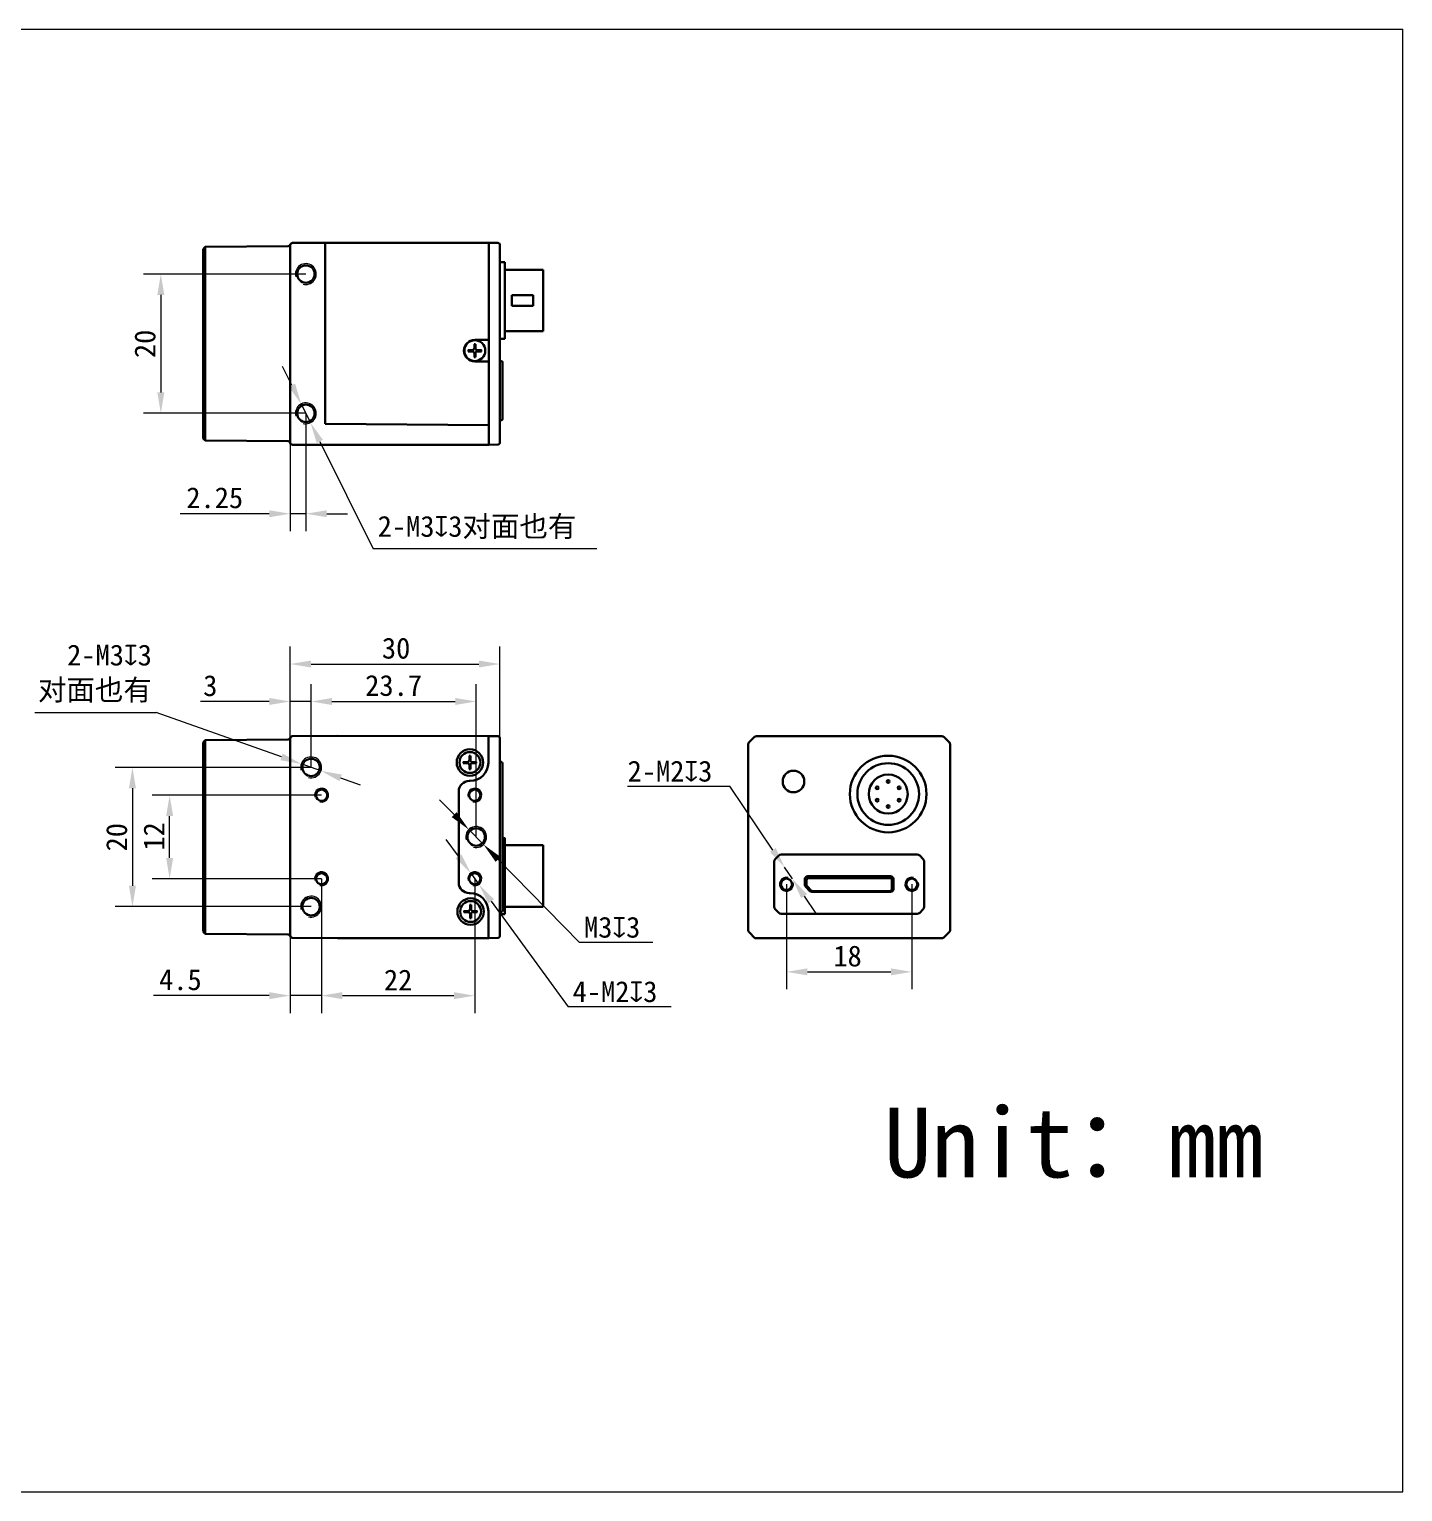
# Model space of a CAD drawing. Header units: millimetres. Extents: x 792 to 1089, y 318 to 528.
# Drawn here: x 892 to 1089.2, y 317.8 to 527.8 of the extents above; entities that cross this region are included whole.
import ezdxf

# ---------------------------------------------------------------- set-up
doc = ezdxf.new("R2010")
doc.units = ezdxf.units.MM
doc.header["$LTSCALE"] = 16.335
doc.header["$PDMODE"] = 3
doc.header["$PDSIZE"] = 8
doc.layers.get('0').update_dxf_attribs({"linetype": 'CONTINUOUS'})
doc.layers.get('Defpoints').update_dxf_attribs({"linetype": 'CONTINUOUS'})
for name, color, linetype in [('00_COMPONENTS', 7, 'CONTINUOUS'), ('51__DRAFT_DIMS', 7, 'CONTINUOUS'), ('ASM_DXF_DIMENSION', 7, 'CONTINUOUS'), ('ASM_DXF_FORMAT', 7, 'CONTINUOUS'), ('D-01-35-26-0DXF_CONTINUOUS_LINE', 7, 'CONTINUOUS'), ('D-01-36-26-0DXF_CONTINUOUS_LINE', 7, 'CONTINUOUS'), ('HR10A-7R-6PBDXF_CONTINUOUS_LINE', 7, 'CONTINUOUS')]:
    doc.layers.add(name, color=color, linetype=linetype)
doc.layers.add('AM_5', color=3, linetype='CONTINUOUS', lineweight=25)
doc.styles.get("Standard").update_dxf_attribs({"font": 'simfang.ttf'})
doc.dimstyles.new('DIMSTYLE_1', dxfattribs={"dimtxt": 3, "dimasz": 3, "dimexe": 2.5, "dimexo": 0, "dimgap": 0.75, "dimtad": 1, "dimdsep": 46, "dimtxsty": 'STANDARD', "dimblk": '_FILLED', "dimcen": 0.09, "dimclrd": 8, "dimclre": 8, "dimclrt": 7, "dimadec": 0, "dimazin": 0, "dimtp": 0.001, "dimtm": 0.001, "dimtfac": 1, "dimtofl": 0, "dimtmove": 0, "dimatfit": 3, "dimldrblk": '_FILLED', "dimfxl": 1, "dimtolj": 1, "dimlwd": 9, "dimlwe": 9, "dimarcsym": 0})
doc.dimstyles.new('DIMSTYLE_1$0', dxfattribs={"dimtxt": 3, "dimasz": 3, "dimexe": 2.5, "dimexo": 0, "dimgap": 0.75, "dimtad": 1, "dimdsep": 46, "dimtxsty": 'STANDARD', "dimblk": '_FILLED', "dimcen": 0.09, "dimclrd": 8, "dimclre": 8, "dimclrt": 7, "dimadec": 0, "dimazin": 0, "dimtp": 0.001, "dimtm": 0.001, "dimtfac": 1, "dimtofl": 0, "dimtmove": 0, "dimatfit": 3, "dimldrblk": '_FILLED', "dimfxl": 1, "dimtolj": 1, "dimlwd": 9, "dimlwe": 9, "dimarcsym": 0})
doc.dimstyles.new('DIMSTYLE_2', dxfattribs={"dimtxt": 3, "dimasz": 3, "dimexe": 2.5, "dimexo": 0, "dimtad": 1, "dimdec": 3, "dimdsep": 46, "dimtxsty": 'STANDARD', "dimblk": '_FILLED', "dimcen": 0.09, "dimclrd": 8, "dimclre": 8, "dimclrt": 7, "dimadec": 0, "dimazin": 0, "dimtp": 0.001, "dimtm": 0.001, "dimtfac": 1, "dimtdec": 3, "dimtmove": 0, "dimatfit": 2, "dimldrblk": '_FILLED', "dimfxl": 1, "dimtolj": 1, "dimlwd": 9, "dimlwe": 9, "dimarcsym": 0})

# ---------------------------------------------------------------- blocks, each defined once
blk = doc.blocks.new('_FILLED')
at = {"color": 0, "linetype": 'ByBlock'}
blk.add_solid([(0, 0), (-1, 0.167), (-1, -0.167)], dxfattribs=at)
blk = doc.blocks.new('*D146')
at = {"layer": 'D-01-35-26-0DXF_CONTINUOUS_LINE', "color": 8, "linetype": 'Continuous', "lineweight": 9, "transparency": 16777216}
for p, q in [((929.47, 425.97), (929.47, 439.15)), ((959.57, 425.99), (959.57, 439.15)), ((932.47, 436.65), (956.57, 436.65))]:
    blk.add_line(p, q, dxfattribs=at)
at = {"layer": 'Defpoints', "color": 0, "linetype": 'Continuous', "transparency": 16777216}
for p in [(959.57, 436.65), (929.47, 425.97), (959.57, 425.99)]:
    blk.add_point(p, dxfattribs=at)
at = {"layer": 'D-01-35-26-0DXF_CONTINUOUS_LINE', "color": 8, "linetype": 'Continuous', "lineweight": 9, "transparency": 16777216, "xscale": 3, "yscale": 3, "zscale": 3, "rotation": 180}
blk.add_blockref('_FILLED', (929.47, 436.65), dxfattribs=at)
at = {"layer": 'D-01-35-26-0DXF_CONTINUOUS_LINE', "color": 8, "linetype": 'Continuous', "lineweight": 9, "transparency": 16777216, "xscale": 3, "yscale": 3, "zscale": 3}
blk.add_blockref('_FILLED', (959.57, 436.65), dxfattribs=at)
at = {"layer": 'D-01-35-26-0DXF_CONTINUOUS_LINE', "color": 7, "linetype": 'Continuous', "lineweight": 30, "transparency": 16777216, "insert": (944.68, 440.43), "char_height": 3, "attachment_point": 2}
blk.add_mtext('\\A1;30', dxfattribs=at)
blk = doc.blocks.new('*D147')
at = {"layer": '51__DRAFT_DIMS', "color": 8, "lineweight": 9}
for p, q in [((977.91, 419.09), (992.61, 419.09)), ((998.78, 409.94), (992.61, 419.09)), ((1001.57, 405.8), (1000.45, 407.46)), ((1003.25, 403.31), (1004.93, 400.83))]:
    blk.add_line(p, q, dxfattribs=at)
at = {"layer": 'Defpoints', "color": 0}
for p in [(1000.45, 407.46), (1001.57, 405.8)]:
    blk.add_point(p, dxfattribs=at)
at = {"layer": '51__DRAFT_DIMS', "color": 8, "linetype": 'ByBlock', "lineweight": 9, "xscale": 3, "yscale": 3, "zscale": 3}
for p, rotation in [((1000.45, 407.46), 304.011251796276), ((1001.57, 405.8), 124.011251796276)]:
    blk.add_blockref('_FILLED', p, dxfattribs=dict(at, rotation=rotation))
at = {"layer": '51__DRAFT_DIMS', "color": 7, "insert": (977.91, 422.77), "char_height": 3, "attachment_point": 1}
blk.add_mtext('\\A1;{2-M2{\\fgdt|b0|i0|c134|p2;x}3}', dxfattribs=at)
blk = doc.blocks.new('*D148')
at = {"layer": 'D-01-35-26-0DXF_CONTINUOUS_LINE', "color": 8, "linetype": 'Continuous', "lineweight": 9}
for p, q in [((1000.72, 405.03), (1000.72, 389.95)), ((1018.72, 405.03), (1018.72, 389.95)), ((1003.72, 392.45), (1015.72, 392.45))]:
    blk.add_line(p, q, dxfattribs=at)
at = {"layer": 'Defpoints', "color": 0}
for p in [(1000.72, 405.03), (1018.72, 405.03), (1018.72, 392.45)]:
    blk.add_point(p, dxfattribs=at)
at = {"layer": 'D-01-35-26-0DXF_CONTINUOUS_LINE', "color": 8, "linetype": 'ByBlock', "lineweight": 9, "xscale": 3, "yscale": 3, "zscale": 3, "rotation": 180}
blk.add_blockref('_FILLED', (1000.72, 392.45), dxfattribs=at)
at = {"layer": 'D-01-35-26-0DXF_CONTINUOUS_LINE', "color": 8, "linetype": 'ByBlock', "lineweight": 9, "xscale": 3, "yscale": 3, "zscale": 3}
blk.add_blockref('_FILLED', (1018.72, 392.45), dxfattribs=at)
at = {"layer": 'D-01-35-26-0DXF_CONTINUOUS_LINE', "color": 7, "lineweight": 30, "insert": (1009.49, 396.23), "char_height": 3, "attachment_point": 2}
blk.add_mtext('\\A1;18', dxfattribs=at)
blk = doc.blocks.new('*D149')
at = {"layer": '51__DRAFT_DIMS', "color": 8, "lineweight": 9, "transparency": 16777216}
for p, q in [((931.72, 492.65), (908.4, 492.65)), ((910.9, 489.65), (910.9, 475.65)), ((931.72, 472.65), (908.4, 472.65))]:
    blk.add_line(p, q, dxfattribs=at)
at = {"layer": 'Defpoints', "color": 0, "transparency": 16777216}
for p in [(931.72, 492.65), (910.9, 472.65), (931.72, 472.65)]:
    blk.add_point(p, dxfattribs=at)
at = {"layer": '51__DRAFT_DIMS', "color": 8, "lineweight": 9, "transparency": 16777216, "xscale": 3, "yscale": 3, "zscale": 3}
for p, rotation in [((910.9, 492.65), 90), ((910.9, 472.65), 270)]:
    blk.add_blockref('_FILLED', p, dxfattribs=dict(at, rotation=rotation))
at = {"layer": '51__DRAFT_DIMS', "color": 7, "transparency": 16777216, "insert": (907.12, 482.62), "char_height": 3, "attachment_point": 2, "rotation": 90}
blk.add_mtext('\\A1;20', dxfattribs=at)
blk = doc.blocks.new('*D150')
at = {"layer": 'ASM_DXF_DIMENSION', "color": 8, "linetype": 'Continuous', "lineweight": 9}
for p, q in [((929.72, 476.68), (928.39, 479.36)), ((931.06, 473.99), (932.39, 471.3)), ((933.73, 468.62), (941.4, 453.18)), ((973.5, 453.18), (941.4, 453.18))]:
    blk.add_line(p, q, dxfattribs=at)
at = {"layer": 'Defpoints', "color": 0}
for p in [(931.06, 473.99), (932.39, 471.3)]:
    blk.add_point(p, dxfattribs=at)
at = {"layer": 'ASM_DXF_DIMENSION', "color": 8, "linetype": 'ByBlock', "lineweight": 9, "xscale": 3, "yscale": 3, "zscale": 3}
for p, rotation in [((931.06, 473.99), 296.4360904805416), ((932.39, 471.3), 116.4360904805416)]:
    blk.add_blockref('_FILLED', p, dxfattribs=dict(at, rotation=rotation))
at = {"layer": 'ASM_DXF_DIMENSION', "color": 7, "lineweight": 15, "insert": (942.03, 457.92), "char_height": 3, "attachment_point": 1}
blk.add_mtext('\\A1;{2-M3{\\fgdt|b0|i0|c134|p2;x}3对面也有}', dxfattribs=at)
blk = doc.blocks.new('*D151')
at = {"color": 8, "linetype": 'Continuous', "lineweight": 9, "transparency": 16777216}
for p, q in [((931.72, 472.65), (931.72, 455.73)), ((929.47, 470.52), (929.47, 455.73)), ((926.47, 458.23), (913.69, 458.23)), ((931.72, 458.23), (929.47, 458.23)), ((934.72, 458.23), (937.72, 458.23))]:
    blk.add_line(p, q, dxfattribs=at)
at = {"layer": 'Defpoints', "color": 0, "linetype": 'Continuous', "transparency": 16777216}
for p in [(931.72, 472.65), (929.47, 470.52), (931.72, 458.23)]:
    blk.add_point(p, dxfattribs=at)
at = {"color": 8, "linetype": 'Continuous', "lineweight": 9, "transparency": 16777216, "xscale": 3, "yscale": 3, "zscale": 3}
blk.add_blockref('_FILLED', (929.47, 458.23), dxfattribs=at)
at = {"color": 8, "linetype": 'Continuous', "lineweight": 9, "transparency": 16777216, "xscale": 3, "yscale": 3, "zscale": 3, "rotation": 180}
blk.add_blockref('_FILLED', (931.72, 458.23), dxfattribs=at)
at = {"color": 7, "linetype": 'Continuous', "lineweight": 30, "transparency": 16777216, "insert": (922.72, 462.03), "char_height": 3, "attachment_point": 3}
blk.add_mtext('\\A1;2.25', dxfattribs=at)
blk = doc.blocks.new('*D154')
at = {"color": 8, "linetype": 'Continuous', "lineweight": 9, "transparency": 16777216}
for p, q in [((929.47, 425.96), (929.47, 433.77)), ((932.47, 421.81), (932.47, 433.77)), ((926.47, 431.27), (916.61, 431.27)), ((932.47, 431.27), (929.47, 431.27)), ((935.47, 431.27), (938.47, 431.27))]:
    blk.add_line(p, q, dxfattribs=at)
at = {"layer": 'Defpoints', "color": 0, "linetype": 'Continuous', "transparency": 16777216}
for p in [(932.47, 431.27), (929.47, 425.96), (932.47, 421.81)]:
    blk.add_point(p, dxfattribs=at)
at = {"color": 8, "linetype": 'Continuous', "lineweight": 9, "transparency": 16777216, "xscale": 3, "yscale": 3, "zscale": 3}
blk.add_blockref('_FILLED', (929.47, 431.27), dxfattribs=at)
at = {"color": 8, "linetype": 'Continuous', "lineweight": 9, "transparency": 16777216, "xscale": 3, "yscale": 3, "zscale": 3, "rotation": 180}
blk.add_blockref('_FILLED', (932.47, 431.27), dxfattribs=at)
at = {"color": 7, "linetype": 'Continuous', "lineweight": 30, "transparency": 16777216, "insert": (919.02, 435.05), "char_height": 3, "attachment_point": 3}
blk.add_mtext('\\A1;3', dxfattribs=at)
blk = doc.blocks.new('*D155')
at = {"color": 8, "linetype": 'Continuous', "lineweight": 9, "transparency": 16777216}
for p, q in [((933.97, 405.81), (933.97, 386.53)), ((929.47, 399.41), (929.47, 386.53)), ((926.47, 389.03), (909.87, 389.03)), ((933.97, 389.03), (929.47, 389.03)), ((936.97, 389.03), (939.97, 389.03))]:
    blk.add_line(p, q, dxfattribs=at)
at = {"layer": 'Defpoints', "color": 0, "linetype": 'Continuous', "transparency": 16777216}
for p in [(933.97, 405.81), (929.47, 399.41), (933.97, 389.03)]:
    blk.add_point(p, dxfattribs=at)
at = {"color": 8, "linetype": 'Continuous', "lineweight": 9, "transparency": 16777216, "xscale": 3, "yscale": 3, "zscale": 3}
blk.add_blockref('_FILLED', (929.47, 389.03), dxfattribs=at)
at = {"color": 8, "linetype": 'Continuous', "lineweight": 9, "transparency": 16777216, "xscale": 3, "yscale": 3, "zscale": 3, "rotation": 180}
blk.add_blockref('_FILLED', (933.97, 389.03), dxfattribs=at)
at = {"color": 7, "linetype": 'Continuous', "lineweight": 30, "transparency": 16777216, "insert": (916.77, 392.83), "char_height": 3, "attachment_point": 3}
blk.add_mtext('\\A1;4.5', dxfattribs=at)
blk = doc.blocks.new('*D156')
at = {"layer": '51__DRAFT_DIMS', "color": 8, "lineweight": 9, "transparency": 16777216}
for p, q in [((932.47, 421.81), (904.33, 421.81)), ((906.83, 418.81), (906.83, 404.81)), ((932.47, 401.81), (904.33, 401.81))]:
    blk.add_line(p, q, dxfattribs=at)
at = {"layer": 'Defpoints', "color": 0, "transparency": 16777216}
for p in [(932.47, 421.81), (906.83, 401.81), (932.47, 401.81)]:
    blk.add_point(p, dxfattribs=at)
at = {"layer": '51__DRAFT_DIMS', "color": 8, "lineweight": 9, "transparency": 16777216, "xscale": 3, "yscale": 3, "zscale": 3}
for p, rotation in [((906.83, 421.81), 90), ((906.83, 401.81), 270)]:
    blk.add_blockref('_FILLED', p, dxfattribs=dict(at, rotation=rotation))
at = {"layer": '51__DRAFT_DIMS', "color": 7, "transparency": 16777216, "insert": (903.05, 411.78), "char_height": 3, "attachment_point": 2, "rotation": 90}
blk.add_mtext('\\A1;20', dxfattribs=at)
blk = doc.blocks.new('*D157')
at = {"layer": '51__DRAFT_DIMS', "color": 8, "lineweight": 9, "transparency": 16777216}
for p, q in [((933.97, 417.81), (909.67, 417.81)), ((912.17, 408.81), (912.17, 414.81)), ((933.97, 405.81), (909.67, 405.81))]:
    blk.add_line(p, q, dxfattribs=at)
at = {"layer": 'Defpoints', "color": 0, "transparency": 16777216}
for p in [(912.17, 417.81), (933.97, 417.81), (933.97, 405.81)]:
    blk.add_point(p, dxfattribs=at)
at = {"layer": '51__DRAFT_DIMS', "color": 8, "lineweight": 9, "transparency": 16777216, "xscale": 3, "yscale": 3, "zscale": 3}
for p, rotation in [((912.17, 417.81), 90), ((912.17, 405.81), 270)]:
    blk.add_blockref('_FILLED', p, dxfattribs=dict(at, rotation=rotation))
at = {"layer": '51__DRAFT_DIMS', "color": 7, "transparency": 16777216, "insert": (908.42, 411.89), "char_height": 3, "attachment_point": 2, "rotation": 90}
blk.add_mtext('\\A1;12', dxfattribs=at)
blk = doc.blocks.new('*D158')
at = {"layer": 'ASM_DXF_DIMENSION', "color": 8, "linetype": 'Continuous', "lineweight": 9}
for p, q in [((892.83, 429.7), (910.24, 429.7)), ((928.23, 423.31), (910.24, 429.7)), ((933.89, 421.31), (931.06, 422.31)), ((936.72, 420.31), (939.54, 419.3))]:
    blk.add_line(p, q, dxfattribs=at)
at = {"layer": 'Defpoints', "color": 0}
for p in [(931.06, 422.31), (933.89, 421.31)]:
    blk.add_point(p, dxfattribs=at)
at = {"layer": 'ASM_DXF_DIMENSION', "color": 8, "linetype": 'ByBlock', "lineweight": 9, "xscale": 3, "yscale": 3, "zscale": 3}
for p, rotation in [((931.06, 422.31), 340.4661474562778), ((933.89, 421.31), 160.4661474562779)]:
    blk.add_blockref('_FILLED', p, dxfattribs=dict(at, rotation=rotation))
at = {"layer": 'ASM_DXF_DIMENSION', "color": 7, "lineweight": 15, "insert": (909.62, 439.44), "char_height": 3, "attachment_point": 3}
blk.add_mtext('\\A1;{2-M3{\\fgdt|b0|i0|c134|p2;x}3\\P对面也有}', dxfattribs=at)
blk = doc.blocks.new('*D159')
at = {"layer": 'ASM_DXF_DIMENSION', "color": 8, "linetype": 'Continuous', "lineweight": 9}
for p, q in [((953.02, 415.02), (950.92, 417.16)), ((955.12, 412.88), (957.22, 410.74)), ((959.33, 408.6), (971.02, 396.67)), ((981.52, 396.67), (971.02, 396.67))]:
    blk.add_line(p, q, dxfattribs=at)
at = {"layer": 'Defpoints', "color": 0}
for p in [(955.12, 412.88), (957.22, 410.74)]:
    blk.add_point(p, dxfattribs=at)
at = {"layer": 'ASM_DXF_DIMENSION', "color": 8, "linetype": 'ByBlock', "lineweight": 9, "xscale": 3, "yscale": 3, "zscale": 3}
for p, rotation in [((955.12, 412.88), 314.4422108815875), ((957.22, 410.74), 134.4422108815876)]:
    blk.add_blockref('_FILLED', p, dxfattribs=dict(at, rotation=rotation))
at = {"layer": 'ASM_DXF_DIMENSION', "color": 7, "lineweight": 15, "insert": (971.65, 400.36), "char_height": 3, "attachment_point": 1}
blk.add_mtext('\\A1;{M3{\\fgdt|b0|i0|c134|p2;x}3}', dxfattribs=at)
blk = doc.blocks.new('*D160')
at = {"layer": 'ASM_DXF_DIMENSION', "color": 8, "linetype": 'Continuous', "lineweight": 9}
for p, q in [((953.62, 409.04), (951.85, 411.46)), ((955.39, 406.62), (956.56, 405)), ((958.33, 402.58), (969.39, 387.42)), ((984.16, 387.42), (969.39, 387.42))]:
    blk.add_line(p, q, dxfattribs=at)
at = {"layer": 'Defpoints', "color": 0}
for p in [(955.39, 406.62), (956.56, 405)]:
    blk.add_point(p, dxfattribs=at)
at = {"layer": 'ASM_DXF_DIMENSION', "color": 8, "linetype": 'ByBlock', "lineweight": 9, "xscale": 3, "yscale": 3, "zscale": 3}
for p, rotation in [((955.39, 406.62), 306.1196668224578), ((956.56, 405), 126.1196668224577)]:
    blk.add_blockref('_FILLED', p, dxfattribs=dict(at, rotation=rotation))
at = {"layer": 'ASM_DXF_DIMENSION', "color": 7, "lineweight": 15, "insert": (970.02, 391.11), "char_height": 3, "attachment_point": 1}
blk.add_mtext('\\A1;{4-M2{\\fgdt|b0|i0|c134|p2;x}3}', dxfattribs=at)
blk = doc.blocks.new('*D161')
at = {"layer": 'AM_5', "color": 8, "linetype": 'ByBlock', "lineweight": 9, "transparency": 16777216}
for p, q in [((932.47, 421.81), (932.47, 433.77)), ((956.17, 411.81), (956.17, 433.77)), ((935.47, 431.27), (953.17, 431.27))]:
    blk.add_line(p, q, dxfattribs=at)
at = {"layer": 'Defpoints', "color": 0, "transparency": 16777216}
for p in [(956.17, 431.27), (932.47, 421.81), (956.17, 411.81)]:
    blk.add_point(p, dxfattribs=at)
at = {"layer": 'AM_5', "color": 8, "lineweight": 9, "transparency": 16777216, "xscale": 3, "yscale": 3, "zscale": 3, "rotation": 180}
blk.add_blockref('_FILLED', (932.47, 431.27), dxfattribs=at)
at = {"layer": 'AM_5', "color": 8, "lineweight": 9, "transparency": 16777216, "xscale": 3, "yscale": 3, "zscale": 3}
blk.add_blockref('_FILLED', (956.17, 431.27), dxfattribs=at)
at = {"layer": 'AM_5', "color": 7, "transparency": 16777216, "insert": (944.32, 433.55), "char_height": 3, "attachment_point": 5}
blk.add_mtext('\\A1;23.7', dxfattribs=at)
blk = doc.blocks.new('*D162')
at = {"layer": 'AM_5', "color": 8, "linetype": 'ByBlock', "lineweight": 9, "transparency": 16777216}
for p, q in [((933.97, 405.81), (933.97, 386.53)), ((955.97, 405.81), (955.97, 386.53)), ((936.97, 389.03), (952.97, 389.03))]:
    blk.add_line(p, q, dxfattribs=at)
at = {"layer": 'Defpoints', "color": 0, "transparency": 16777216}
for p in [(933.97, 405.81), (955.97, 405.81), (955.97, 389.03)]:
    blk.add_point(p, dxfattribs=at)
at = {"layer": 'AM_5', "color": 8, "lineweight": 9, "transparency": 16777216, "xscale": 3, "yscale": 3, "zscale": 3, "rotation": 180}
blk.add_blockref('_FILLED', (933.97, 389.03), dxfattribs=at)
at = {"layer": 'AM_5', "color": 8, "lineweight": 9, "transparency": 16777216, "xscale": 3, "yscale": 3, "zscale": 3}
blk.add_blockref('_FILLED', (955.97, 389.03), dxfattribs=at)
at = {"layer": 'AM_5', "color": 7, "transparency": 16777216, "insert": (944.97, 391.28), "char_height": 3, "attachment_point": 5}
blk.add_mtext('\\A1;22', dxfattribs=at)

msp = doc.modelspace()

# ---------------------------------------------------------------- linework, layer by layer
at = {"layer": '00_COMPONENTS', "color": 7}
for p, q in [((929.4826, 496.8743), (929.4828, 496.8748)), ((955.0234, 481.7465), (955.6746, 481.7465)), ((955.0234, 481.5465), (955.6746, 481.5465)), ((955.8746, 482.5978), (955.8746, 481.9465)), ((955.8746, 481.3465), (955.8746, 480.6953)), ((956.0746, 482.5978), (956.0746, 481.9465)), ((956.0746, 481.3465), (956.0746, 480.6953)), ((956.2746, 481.7465), (956.9259, 481.7465)), ((956.2746, 481.5465), (956.9259, 481.5465)), ((957.9746, 471.4765), (957.9739, 471.3858)), ((929.4742, 468.4455), (929.4742, 468.4397)), ((929.4747, 468.4554), (929.4746, 468.4613)), ((954.3234, 422.6098), (954.9746, 422.6098)), ((954.3234, 422.4098), (954.9746, 422.4098)), ((955.1746, 423.4611), (955.1746, 422.8098)), ((955.1746, 422.2098), (955.1746, 421.5585)), ((955.3746, 423.4611), (955.3746, 422.8098)), ((955.3746, 422.2098), (955.3746, 421.5585)), ((955.5746, 422.6098), (956.2259, 422.6098)), ((955.5746, 422.4098), (956.2259, 422.4098)), ((959.9746, 411.7098), (960.2746, 411.7098)), ((954.4234, 401.2098), (955.0746, 401.2098)), ((955.2746, 402.0611), (955.2746, 401.4098)), ((955.4746, 402.0611), (955.4746, 401.4098)), ((955.6746, 401.2098), (956.3259, 401.2098)), ((954.4234, 401.0098), (955.0746, 401.0098)), ((955.2746, 400.8098), (955.2746, 400.1585)), ((955.4746, 400.8098), (955.4746, 400.1585)), ((955.6746, 401.0098), (956.3259, 401.0098))]:
    msp.add_line(p, q, dxfattribs=at)
for centre, radius, start, end in [((929.7841, 496.8037), 0.3096, 168.591806, 169.235163), ((958.9771, 481.6465), 3.955, 178.551151, 181.448849), ((955.6746, 481.9465), 0.2, 270, 0), ((955.6746, 481.3465), 0.2, 0, 90), ((955.9747, 478.6446), 3.9545, 88.551064, 91.448936), ((956.2746, 481.9465), 0.2, 180, 270), ((956.2746, 481.3465), 0.2, 90, 180), ((952.9722, 481.6465), 3.955, 358.551151, 1.448849), ((955.9746, 484.6485), 3.9545, 268.551064, 271.448936), ((958.2771, 422.5098), 3.955, 178.551151, 181.448849), ((954.9746, 422.8098), 0.2, 270, 0), ((954.9746, 422.2098), 0.2, 0, 90), ((955.2747, 419.5078), 3.9545, 88.551064, 91.448936), ((955.5746, 422.8098), 0.2, 180, 270), ((955.5746, 422.2098), 0.2, 90, 180), ((952.2722, 422.5098), 3.955, 358.551151, 1.448849), ((955.2746, 425.5118), 3.9545, 268.551064, 271.448936), ((958.3771, 401.1098), 3.955, 178.551151, 181.448849), ((955.0746, 401.4098), 0.2, 270, 0), ((955.3747, 398.1078), 3.9545, 88.551064, 91.448936), ((955.6746, 401.4098), 0.2, 180, 270), ((952.3722, 401.1098), 3.955, 358.551151, 1.448849), ((955.0746, 400.8098), 0.2, 0, 90), ((955.3746, 404.1118), 3.9545, 268.551064, 271.448936), ((955.6746, 400.8098), 0.2, 90, 180)]:
    msp.add_arc(centre, radius, start, end, dxfattribs=at)
at = {"layer": '00_COMPONENTS', "color": 4}
msp.add_arc((929.1892, 468.4465), 0.2854, 0.005766, 2.945615, dxfattribs=at)
msp.add_open_spline([(929.4754, 468.4571), (929.4751, 468.4578), (929.4748, 468.4591), (929.4746, 468.4605), (929.4746, 468.4613)], degree=3, knots=[0, 0, 0, 0, 0.49871374, 1, 1, 1, 1], dxfattribs=at)
at = {"layer": 'ASM_DXF_FORMAT', "color": 7, "linetype": 'Continuous', "lineweight": 15}
for p, q in [((792.1945, 527.797), (1089.1945, 527.797)), ((1089.1945, 317.797), (1089.1945, 527.797)), ((792.1945, 317.797), (1089.1945, 317.797))]:
    msp.add_line(p, q, dxfattribs=at)
at = {"layer": 'D-01-35-26-0DXF_CONTINUOUS_LINE', "color": 7, "linetype": 'Continuous', "lineweight": 30}
for p, q in [((916.9646, 496.2374), (917.2646, 496.54)), ((916.9646, 469.0557), (916.9646, 496.2374)), ((917.2646, 496.54), (929.1935, 496.6441)), ((917.2646, 468.7531), (917.2646, 496.54)), ((934.4746, 497.1465), (929.7688, 497.1055)), ((934.4746, 471.7733), (934.4746, 497.1465)), ((934.4746, 497.1465), (957.9746, 497.1465)), ((957.9746, 497.1465), (959.2836, 497.1351)), ((957.9746, 489.5048), (957.9746, 497.1465)), ((959.5753, 468.4644), (959.5746, 496.8097)), ((959.5746, 494.3465), (960.2746, 494.3465)), ((960.2746, 483.3466), (960.2746, 494.3464)), ((960.2746, 493.2715), (965.7746, 493.2715)), ((965.7746, 484.4215), (965.7746, 493.2715)), ((957.9746, 489.5048), (957.9746, 484.7883)), ((961.2746, 489.5965), (964.3746, 489.5965)), ((961.2746, 488.0965), (961.2746, 489.5965)), ((964.3746, 489.5965), (964.3746, 488.0965)), ((964.3746, 488.0965), (961.2746, 488.0965)), ((955.9746, 483.1965), (957.9746, 483.1965)), ((957.9746, 484.7883), (957.9746, 471.4765)), ((959.5746, 483.3465), (960.2746, 483.3465)), ((960.2746, 484.4215), (965.7746, 484.4215)), ((929.4746, 468.4465), (929.4746, 480.6619)), ((957.9746, 480.0965), (955.9746, 480.0965)), ((959.9746, 479.9465), (959.9746, 471.8465)), ((934.4746, 471.1465), (934.4746, 471.7733)), ((957.9746, 470.9415), (934.4746, 471.1465)), ((957.9746, 471.4765), (957.9746, 468.1465)), ((916.9646, 469.0557), (917.2646, 468.7531)), ((917.2646, 468.7531), (929.1852, 468.6491)), ((957.9746, 468.1465), (929.7746, 468.1465)), ((957.9746, 468.1465), (959.283, 468.158)), ((959.2617, 468.17), (959.2756, 468.1701)), ((959.2761, 468.1701), (959.2749, 468.1701)), ((959.2756, 468.1701), (959.2843, 468.1702)), ((929.772, 426.2688), (936.2521, 426.3253)), ((957.9246, 426.3098), (936.2521, 426.3253)), ((957.9246, 426.3098), (957.9746, 426.3098)), ((957.9246, 422.4598), (957.9246, 426.3098)), ((957.9746, 426.3098), (959.2797, 426.2927)), ((916.9646, 425.4006), (917.2646, 425.7032)), ((916.9646, 398.2193), (916.9646, 425.4003)), ((917.2646, 425.7032), (929.1935, 425.8073)), ((917.2646, 397.9164), (917.2646, 425.7032)), ((929.4746, 397.6611), (929.4746, 425.9688)), ((929.4828, 426.0381), (929.4792, 426.0208)), ((929.4818, 426.0339), (929.4812, 426.0312)), ((929.4823, 426.036), (929.4815, 426.0326)), ((929.4821, 426.0352), (929.4827, 426.0379)), ((929.4825, 426.037), (929.4827, 426.0379)), ((959.2786, 426.2927), (959.2735, 426.2928)), ((959.2786, 426.2927), (959.2791, 426.2927)), ((959.281, 426.2927), (959.2844, 426.2926)), ((959.3468, 426.2839), (959.3649, 426.2789)), ((959.3649, 426.2789), (959.3808, 426.2734)), ((959.5494, 426.1133), (959.5529, 426.1049)), ((959.5642, 426.0714), (959.5665, 426.0623)), ((959.573, 426.0246), (959.5737, 426.0163)), ((959.5733, 426.0208), (959.5736, 426.0183)), ((959.5741, 426.0111), (959.5743, 426.0078)), ((959.5742, 425.9986), (959.5741, 425.9914)), ((959.5742, 426.0085), (959.5742, 426.0081)), ((959.5742, 426.0081), (959.5742, 426.008)), ((959.5746, 400.8596), (959.5746, 425.9939)), ((995.2226, 425.0748), (995.2226, 413.1402)), ((996.0762, 426.1354), (995.3691, 425.4283)), ((1023.0155, 426.2819), (996.4297, 426.2819)), ((1024.0762, 425.4283), (1023.3691, 426.1354)), ((1024.2226, 398.489), (1024.2226, 425.0748)), ((959.9746, 422.3848), (959.9746, 401.2348)), ((953.6746, 418.3598), (953.6746, 405.2598)), ((955.3246, 419.8598), (955.1746, 419.8598)), ((960.2746, 400.7098), (960.2746, 411.7098)), ((995.2226, 413.1402), (995.2226, 408.4236)), ((965.7746, 410.6348), (960.2746, 410.6348)), ((965.7746, 401.7848), (965.7746, 410.6348)), ((995.2226, 408.4236), (995.2226, 400.6119)), ((998.9476, 408.2748), (998.9476, 401.789)), ((999.6012, 409.1354), (999.0941, 408.6283)), ((1019.4905, 409.2819), (999.9547, 409.2819)), ((1020.3512, 408.6283), (1019.8441, 409.1354)), ((1020.4976, 401.789), (1020.4976, 408.2748)), ((1003.3761, 404.9319), (1003.3761, 405.7819)), ((1003.5976, 405.624), (1003.5976, 404.946)), ((1003.7726, 406.1784), (1015.6726, 406.1784)), ((1015.5271, 405.924), (1003.8901, 405.924)), ((1003.8976, 405.924), (1003.9186, 405.924)), ((1015.5271, 405.924), (1015.5476, 405.924)), ((1015.8476, 404.344), (1015.8476, 405.624)), ((1016.0691, 405.7819), (1016.0691, 404.3319)), ((955.3246, 403.7598), (955.1746, 403.7598)), ((1004.0922, 404.0515), (1003.4922, 404.6515)), ((1003.6827, 404.7366), (1004.2693, 404.1346)), ((1015.6726, 403.9354), (1004.3726, 403.9354)), ((1004.4842, 404.044), (1004.5576, 404.044)), ((1004.5576, 404.044), (1015.2326, 404.044)), ((1015.5476, 404.044), (1015.2326, 404.044)), ((957.9246, 397.3098), (957.9246, 401.1598)), ((960.2746, 401.7848), (965.7746, 401.7848)), ((999.0941, 401.4354), (999.6012, 400.9283)), ((1019.8441, 400.9283), (1020.3512, 401.4354)), ((959.5746, 400.8596), (959.5746, 400.7098)), ((960.2746, 400.7098), (959.5746, 400.7098)), ((959.5746, 397.6275), (959.5746, 400.7098)), ((995.2226, 400.6119), (995.2226, 398.489)), ((999.9547, 400.7819), (1019.4905, 400.7819)), ((916.9646, 398.219), (917.2646, 397.9164)), ((917.2646, 397.9164), (929.1935, 397.8123)), ((929.4792, 397.5989), (929.4827, 397.5818)), ((929.4827, 397.5817), (929.4792, 397.5988)), ((929.4818, 397.5857), (929.4812, 397.5884)), ((929.4821, 397.5844), (929.4826, 397.5822)), ((929.4825, 397.5826), (929.4827, 397.5816)), ((929.772, 397.3508), (936.2521, 397.2943)), ((936.2521, 397.2943), (957.9246, 397.3098)), ((957.9746, 397.3098), (957.9246, 397.3098)), ((959.281, 397.3269), (957.9746, 397.3098)), ((959.2786, 397.3269), (959.2735, 397.3268)), ((959.2786, 397.3269), (959.2791, 397.3269)), ((959.281, 397.3269), (959.2844, 397.327)), ((959.3468, 397.3357), (959.3649, 397.3407)), ((959.3649, 397.3407), (959.3808, 397.3462)), ((959.5494, 397.5063), (959.5529, 397.5147)), ((959.5642, 397.5482), (959.5665, 397.5573)), ((959.573, 397.595), (959.5737, 397.6033)), ((959.5733, 397.5988), (959.5736, 397.6013)), ((959.5742, 397.621), (959.5741, 397.6282)), ((959.5741, 397.6085), (959.5743, 397.6118)), ((959.5742, 397.6115), (959.5742, 397.6116)), ((959.5742, 397.6111), (959.5742, 397.6115)), ((996.1987, 397.2819), (995.369, 398.1355)), ((996.1987, 397.2819), (1023.0155, 397.2819)), ((1024.0762, 398.1355), (1023.369, 397.4283))]:
    msp.add_line(p, q, dxfattribs=at)
msp.add_lwpolyline([(929.475, 496.8055, 0.01175048), (929.4746, 496.7911), (929.4746, 484.6312)], format="xyb", dxfattribs=at)
for points in [[(959.3799, 468.1874), (959.3848, 468.1892), (959.3897, 468.1911), (959.3946, 468.1931), (959.3996, 468.1952), (959.4045, 468.1974), (959.4095, 468.1998), (959.4144, 468.2023), (959.4194, 468.2049), (959.4244, 468.2076), (959.4294, 468.2104), (959.4345, 468.2134), (959.4395, 468.2166), (959.4445, 468.2199), (959.4495, 468.2233), (959.4545, 468.2268), (959.4594, 468.2305), (959.4644, 468.2344), (959.4693, 468.2383), (959.4741, 468.2425), (959.4789, 468.2467), (959.4836, 468.2511), (959.4882, 468.2556), (959.4928, 468.2602), (959.4973, 468.265), (959.5017, 468.2699), (959.5061, 468.2749), (959.5103, 468.2801), (959.5145, 468.2854), (959.5186, 468.2908), (959.5225, 468.2964), (959.5264, 468.302), (959.5301, 468.3078), (959.5338, 468.3138), (959.5373, 468.3198), (959.5407, 468.326), (959.5439, 468.3323), (959.5471, 468.3387), (959.5501, 468.3452), (959.5529, 468.3518), (959.5556, 468.3586), (959.5581, 468.3654), (959.5605, 468.3724), (959.5627, 468.3794), (959.5648, 468.3865), (959.5667, 468.3938), (959.5684, 468.4011), (959.5699, 468.4085), (959.5713, 468.4159), (959.5724, 468.4235), (959.5734, 468.431), (959.5741, 468.4382), (959.5747, 468.4452), (959.575, 468.4519), (959.5752, 468.4579), (959.5753, 468.4629), (959.5753, 468.4644)], [(959.2843, 468.1702), (959.2872, 468.1702), (959.2913, 468.1704), (959.2956, 468.1706), (959.2998, 468.1708), (959.3042, 468.1711), (959.3086, 468.1715), (959.3131, 468.172), (959.3176, 468.1725), (959.3222, 468.1731), (959.3269, 468.1738), (959.3316, 468.1746), (959.3363, 468.1755), (959.3411, 468.1764), (959.3459, 468.1775), (959.3507, 468.1786), (959.3556, 468.1798), (959.3604, 468.1812)], [(959.3604, 468.1812), (959.3653, 468.1826), (959.3702, 468.1841), (959.375, 468.1857), (959.3799, 468.1874)], [(929.4792, 426.0206), (929.48, 426.0251), (929.4808, 426.0293), (929.4815, 426.0326)], [(929.4805, 426.0278), (929.4797, 426.0237), (929.4792, 426.0207)], [(959.2786, 426.2927), (959.2971, 426.2919), (959.3231, 426.2888), (959.3468, 426.2839)], [(959.3808, 426.2734), (959.395, 426.2675), (959.4075, 426.2617), (959.4185, 426.256), (959.429, 426.25), (959.4394, 426.2435), (959.4493, 426.2367), (959.4586, 426.2298), (959.4672, 426.2228), (959.4753, 426.2157), (959.4831, 426.2085)], [(959.3891, 426.2701), (959.3934, 426.2683), (959.4014, 426.2647), (959.4129, 426.259), (959.429, 426.25), (959.4479, 426.2377), (959.4653, 426.2244), (959.4799, 426.2116), (959.4931, 426.1984), (959.5051, 426.1848), (959.5158, 426.1712), (959.5253, 426.1576), (959.5341, 426.1433), (959.5423, 426.1282), (959.5497, 426.1124), (959.5562, 426.0962)], [(959.485, 426.207), (959.5013, 426.1896), (959.5153, 426.1723), (959.527, 426.1554), (959.5366, 426.1393), (959.5445, 426.1243), (959.5512, 426.1094), (959.557, 426.0947), (959.5617, 426.0803)], [(959.4975, 426.1936), (959.5042, 426.1859), (959.5105, 426.1782), (959.5164, 426.1703), (959.5221, 426.1624), (959.5274, 426.1544)], [(959.5324, 426.1463), (959.5371, 426.1381), (959.5415, 426.1299), (959.5456, 426.1216)], [(959.5561, 426.0966), (959.5591, 426.0881), (959.5617, 426.0798), (959.5642, 426.0714)], [(959.5617, 426.0803), (959.5656, 426.0662), (959.569, 426.0513)], [(959.5669, 426.0605), (959.5695, 426.0479), (959.5716, 426.0357)], [(959.5687, 426.052), (959.5707, 426.0411), (959.5712, 426.0378)], [(959.569, 426.0513), (959.5715, 426.0367), (959.573, 426.0237)], [(959.573, 426.0237), (959.5741, 426.011), (959.5746, 425.9986), (959.5747, 425.9921)], [(959.5736, 426.0183), (959.5743, 426.0064), (959.5746, 425.9982)], [(929.4792, 397.599), (929.48, 397.5945), (929.4808, 397.5903), (929.4815, 397.587), (929.4823, 397.5836)], [(929.4805, 397.5918), (929.4797, 397.5959), (929.4792, 397.5989)], [(959.2786, 397.3269), (959.2971, 397.3277), (959.3231, 397.3308), (959.3468, 397.3357)], [(959.3808, 397.3462), (959.395, 397.3521), (959.4075, 397.3579), (959.4185, 397.3636), (959.429, 397.3696), (959.4394, 397.3761), (959.4493, 397.3829), (959.4586, 397.3898), (959.4672, 397.3968), (959.4753, 397.4039), (959.4831, 397.4111)], [(959.3891, 397.3495), (959.3934, 397.3513), (959.4014, 397.3549), (959.4129, 397.3606), (959.429, 397.3696), (959.4479, 397.3819), (959.4653, 397.3952), (959.4799, 397.408), (959.4931, 397.4212), (959.5051, 397.4348), (959.5158, 397.4483), (959.5253, 397.462), (959.5341, 397.4763), (959.5423, 397.4914), (959.5497, 397.5071), (959.5562, 397.5234)], [(959.485, 397.4126), (959.5013, 397.43), (959.5153, 397.4473), (959.527, 397.4642), (959.5366, 397.4802), (959.5445, 397.4953), (959.5512, 397.5102), (959.557, 397.5249), (959.5617, 397.5392)], [(959.4975, 397.426), (959.5042, 397.4336), (959.5105, 397.4414), (959.5164, 397.4493), (959.5221, 397.4572), (959.5274, 397.4652)], [(959.5324, 397.4733), (959.5371, 397.4815), (959.5415, 397.4897), (959.5456, 397.498)], [(959.5561, 397.523), (959.5591, 397.5315), (959.5617, 397.5398), (959.5642, 397.5482)], [(959.5617, 397.5392), (959.5656, 397.5534), (959.569, 397.5683)], [(959.5669, 397.5591), (959.5695, 397.5717), (959.5716, 397.5839)], [(959.5687, 397.5676), (959.5707, 397.5785), (959.5712, 397.5818)], [(959.569, 397.5683), (959.5715, 397.5829), (959.573, 397.5959)], [(959.573, 397.5959), (959.5741, 397.6086), (959.5746, 397.621), (959.5747, 397.6275)], [(959.5736, 397.6013), (959.5743, 397.6131), (959.5746, 397.6214)]]:
    msp.add_lwpolyline(points, dxfattribs=at)
for centre, radius in [((931.7246, 492.6465), 1.25), ((955.9746, 481.6465), 1.5), ((931.7246, 472.6465), 1.25), ((955.2746, 422.5098), 1.9), ((932.4746, 421.8098), 1.25), ((955.2746, 422.5098), 1.5), ((1015.3226, 417.9818), 4.425), ((1001.7226, 419.7819), 1.5475), ((1015.3226, 417.9818), 2.8), ((933.9746, 417.8098), 0.8), ((955.9746, 417.8098), 0.8), ((956.1746, 411.8098), 1.25), ((933.9746, 405.8098), 0.8), ((955.9746, 405.8098), 0.8), ((932.4746, 401.8098), 1.25), ((955.3746, 401.1098), 1.9), ((955.3746, 401.1098), 1.5)]:
    msp.add_circle(centre, radius, dxfattribs=at)
for centre, radius, start, end in [((929.1909, 496.9441), 0.3, 270.5, 346.647717), ((955.9746, 481.6465), 1.55, 90.00003, 270), ((959.7746, 480.3465), 0.2, 180, 270), ((959.7746, 479.9465), 0.2, 0, 90), ((959.7746, 471.4465), 0.2, 90, 180), ((959.7746, 471.8465), 0.2, 270, 0), ((929.1826, 468.3491), 0.3, 14.811149, 89.5), ((929.1909, 426.1073), 0.3, 270.5, 346.647783), ((929.7746, 425.9688), 0.3, 90.5, 180), ((929.7743, 425.9688), 0.2997, 170.015265, 180.005781), ((929.7753, 425.9688), 0.3007, 178.029562, 180.002594), ((929.775, 425.9687), 0.3004, 170.03587, 178.017824), ((995.7226, 425.0748), 0.5, 135, 180), ((995.7208, 425.0746), 0.4982, 172.470803, 179.978987), ((995.7262, 425.074), 0.5036, 158.449046, 172.48334), ((995.7148, 425.078), 0.4915, 156.538163, 158.396363), ((995.7254, 425.073), 0.5033, 143.080853, 156.489058), ((995.7219, 425.0758), 0.4988, 135.023667, 143.097303), ((996.4297, 425.7819), 0.5, 90, 135), ((996.4283, 425.7831), 0.4981, 127.665715, 134.980172), ((996.4317, 425.7788), 0.5036, 113.515088, 127.67677), ((996.4265, 425.7897), 0.4915, 111.603636, 113.461837), ((996.4304, 425.7785), 0.5034, 97.968687, 111.553426), ((996.4299, 425.7833), 0.4986, 90.023338, 97.98448), ((1023.0155, 425.7819), 0.5, 45, 90), ((1023.0153, 425.7837), 0.4982, 82.470803, 89.978987), ((1023.0148, 425.7783), 0.5036, 68.449046, 82.48334), ((1023.0188, 425.7897), 0.4915, 66.538163, 68.396363), ((1023.0137, 425.7791), 0.5033, 53.080853, 66.489058), ((1023.0165, 425.7826), 0.4988, 45.023667, 53.097303), ((1023.7226, 425.0748), 0.5, 0, 45), ((1023.7238, 425.0762), 0.4981, 37.665715, 44.980172), ((1023.7196, 425.0728), 0.5036, 23.515088, 37.67677), ((1023.7305, 425.078), 0.4915, 21.603636, 23.461837), ((1023.7192, 425.0741), 0.5034, 7.968687, 21.553426), ((1023.724, 425.0746), 0.4986, 0.023338, 7.98448), ((955.3246, 422.4598), 2.6, 270, 0), ((959.7746, 422.7848), 0.2, 180, 270), ((959.7746, 422.3848), 0.2, 0, 90), ((955.1746, 418.3598), 1.5, 90, 180), ((999.4476, 408.2748), 0.5, 135, 179.999997), ((999.9547, 408.7819), 0.5, 90.000003, 135), ((1019.4905, 408.7819), 0.5, 45, 89.999997), ((1019.9976, 408.2748), 0.5, 0.000003, 45), ((1003.7726, 405.7819), 0.3965, 90, 180), ((1003.8976, 405.624), 0.3, 90, 180), ((1015.5476, 405.624), 0.3, 0, 90), ((1015.6726, 405.7819), 0.3965, 0, 90), ((955.1746, 405.2598), 1.5, 180, 270), ((955.3246, 401.1598), 2.6, 0, 90), ((1003.7726, 404.9319), 0.3965, 180, 225), ((1003.8976, 404.946), 0.3, 180, 224.255941), ((1004.3726, 404.3319), 0.3965, 225, 270), ((1004.4842, 404.344), 0.3, 224.255941, 270), ((1015.5476, 404.344), 0.3, 270, 0), ((1015.6726, 404.3319), 0.3965, 270, 0), ((959.7746, 401.2348), 0.2, 270, 0), ((999.4476, 401.789), 0.5, 180.000003, 225), ((1019.9976, 401.789), 0.5, 315, 359.999997), ((959.7746, 400.8348), 0.2, 90, 180), ((999.9547, 401.2819), 0.5, 225, 269.999997), ((1019.4905, 401.2819), 0.5, 270.000003, 315), ((929.1909, 397.5123), 0.3, 13.352217, 89.5), ((929.7763, 397.6508), 0.3016, 179.996738, 181.994019), ((929.7745, 397.6508), 0.2998, 179.995926, 269.5)]:
    msp.add_arc(centre, radius, start, end, dxfattribs=at)
for points, knots in [([(929.7058, 497.0943), (929.6433, 497.077), (929.5265, 497.0008), (929.478, 496.8701), (929.475, 496.8055)], [0, 0, 0, 0, 0.50025921, 1, 1, 1, 1]), ([(959.3694, 497.1032), (959.4283, 497.0814), (959.535, 496.9996), (959.5746, 496.8712), (959.5746, 496.8085)], [0, 0, 0, 0, 0.5005752, 1, 1, 1, 1]), ([(929.4746, 484.6312), (929.4746, 483.9697), (929.4909, 482.6465), (929.4746, 481.3234), (929.4746, 480.6619)], [0, 0, 0, 0, 0.49999986, 1, 1, 1, 1]), ([(929.7081, 468.1573), (929.6438, 468.1746), (929.5234, 468.2532), (929.476, 468.389), (929.4747, 468.4554)], [0, 0, 0, 0, 0.50032783, 1, 1, 1, 1])]:
    msp.add_open_spline(points, degree=3, knots=knots, dxfattribs=at)
for points in [[(929.7865, 497.1056), (929.7593, 497.1054), (929.732, 497.1015), (929.7058, 497.0943)], [(959.2628, 497.1231), (959.2989, 497.1228), (959.3355, 497.1158), (959.3694, 497.1032)], [(929.7894, 468.1465), (929.762, 468.1465), (929.7345, 468.1503), (929.7081, 468.1573)], [(995.2618, 398.2949), (995.2362, 398.3557), (995.2226, 398.423), (995.2226, 398.489)], [(995.369, 398.1355), (995.3238, 398.1807), (995.2867, 398.2358), (995.2618, 398.2949)], [(1023.2096, 397.3211), (1023.1488, 397.2955), (1023.0815, 397.2819), (1023.0155, 397.2819)], [(1023.369, 397.4283), (1023.3238, 397.383), (1023.2687, 397.346), (1023.2096, 397.3211)], [(1024.1855, 398.2999), (1024.1606, 398.239), (1024.1227, 398.182), (1024.0762, 398.1355)], [(1024.2226, 398.489), (1024.2226, 398.4247), (1024.2098, 398.3594), (1024.1855, 398.2999)]]:
    msp.add_open_spline(points, degree=3, dxfattribs=at)
at = {"layer": 'D-01-36-26-0DXF_CONTINUOUS_LINE', "color": 7, "linetype": 'Continuous', "lineweight": 30}
for centre in [(1000.7226, 405.0319), (1018.7226, 405.0319)]:
    msp.add_circle(centre, 0.8, dxfattribs=at)
at = {"layer": 'D-01-36-26-0DXF_CONTINUOUS_LINE', "color": 7, "linetype": 'Continuous', "lineweight": 15}
for centre, radius, start, end in [((931.7246, 492.6466), 1.4999, 270, 195.960245), ((931.7252, 492.6521), 1.5055, 255.59615, 269.978647), ((931.7246, 472.6466), 1.4999, 270, 195.960245), ((931.7252, 472.6521), 1.5055, 255.59615, 269.978647), ((932.4746, 421.8098), 1.5, 255, 195), ((933.9746, 417.8098), 1, 255, 195), ((955.9746, 417.8098), 1, 255, 195), ((956.1746, 411.8098), 1.5, 255, 195), ((933.9746, 405.8098), 1, 255, 195), ((955.9746, 405.8098), 1, 255, 195), ((1000.7226, 405.0319), 1, 75, 15), ((1018.7226, 405.0319), 1, 75, 15), ((932.4746, 401.8098), 1.5, 255, 195)]:
    msp.add_arc(centre, radius, start, end, dxfattribs=at)
at = {"layer": 'HR10A-7R-6PBDXF_CONTINUOUS_LINE', "color": 7, "linetype": 'Continuous', "lineweight": 30}
for centre, radius in [((1015.3226, 417.9818), 5.5), ((1013.7626, 418.8818), 0.2), ((1015.3226, 419.7818), 0.2), ((1016.8826, 418.8818), 0.2), ((1013.7626, 417.0818), 0.2), ((1015.3226, 416.1818), 0.2), ((1016.8826, 417.0818), 0.2)]:
    msp.add_circle(centre, radius, dxfattribs=at)

# ---------------------------------------------------------------- texts
at = {"insert": (1014.7056, 372.9345), "char_height": 10, "attachment_point": 1}
msp.add_mtext_dynamic_manual_height_columns('Unit：mm', width=63.843551, gutter_width=1, heights=[0], dxfattribs=at)

# ---------------------------------------------------------------- dimensions: what is measured, and where the dimension line sits
at = {"color": 7, "linetype": 'Continuous', "lineweight": 30}
for base, p1, p2, picture, middle in [((931.7246, 458.2283), (929.4746, 470.5171), (931.7246, 472.6465), '*D151', (918.5846, 458.2283)), ((932.4746, 431.2695), (929.4746, 425.9585), (932.4746, 421.8098), '*D154', (918.1868, 431.2695)), ((933.9746, 389.0308), (929.4746, 399.4093), (933.9746, 405.8098), '*D155', (913.6954, 389.0308))]:
    dim = msp.add_linear_dim(base=base, p1=p1, p2=p2, dimstyle='DIMSTYLE_1', override={"dimtofl": 1}, dxfattribs=at)
    dim.commit()
    dim.dimension.update_dxf_attribs({"geometry": picture, "text_midpoint": middle, "dimtype": 160})
at = {"layer": '51__DRAFT_DIMS', "color": 4}
for base, p1, p2, angle, picture, middle in [((910.904, 472.6465), (931.7246, 492.6465), (931.7246, 472.6465), 270, '*D149', (910.904, 482.6202)), ((906.8311, 401.8098), (932.4746, 421.8098), (932.4746, 401.8098), 270, '*D156', (906.8311, 411.7834)), ((912.171, 417.8098), (933.9746, 405.8098), (933.9746, 417.8098), 90, '*D157', (912.171, 411.8948))]:
    dim = msp.add_linear_dim(base=base, p1=p1, p2=p2, angle=angle, dimstyle='DIMSTYLE_1', dxfattribs=at)
    dim.commit()
    dim.dimension.update_dxf_attribs({"geometry": picture, "text_midpoint": middle, "dimtype": 160})
dim = msp.add_diameter_dim_2p(p1=(1001.5722, 405.7988), p2=(1000.4535, 407.4567), text='{2-M<>{\\fgdt|b0|i0|c134|p2;x}3}', dimstyle='DIMSTYLE_2', override={"dimtih": 1, "dimtoh": 1, "dimpost": '<>'}, dxfattribs=at)
dim.commit()
dim.dimension.update_dxf_attribs({"geometry": '*D147', "text_midpoint": (984.9455, 419.0858), "dimtype": 163})
at = {"layer": 'AM_5'}
dim = msp.add_linear_dim(base=(956.1746, 431.2695), p1=(932.4746, 421.8098), p2=(956.1746, 411.8098), dimstyle='DIMSTYLE_1$0', override={"dimarcsym": 1}, dxfattribs=at)
dim.commit()
dim.dimension.update_dxf_attribs({"geometry": '*D161', "text_midpoint": (944.3246, 433.5452)})
dim = msp.add_linear_dim(base=(955.9746, 389.0308), p1=(933.9746, 405.8098), p2=(955.9746, 405.8098), angle=0, dimstyle='DIMSTYLE_1$0', override={"dimarcsym": 1}, dxfattribs=at)
dim.commit()
dim.dimension.update_dxf_attribs({"geometry": '*D162', "text_midpoint": (944.9746, 391.2808)})
at = {"layer": 'ASM_DXF_DIMENSION', "color": 7, "linetype": 'Continuous', "lineweight": 15}
for p1, p2, text, picture, middle in [((931.0568, 473.9897), (932.3924, 471.3034), '{2-M<>{\\fgdt|b0|i0|c134|p2;x}3对面也有}', '*D150', (957.7648, 453.1784)), ((933.8883, 421.3083), (931.061, 422.3113), '{2-M<>{\\fgdt|b0|i0|c134|p2;x}3\\P对面也有}', '*D158', (901.2243, 429.698)), ((955.1244, 412.8807), (957.2249, 410.7389), '{M<>{\\fgdt|b0|i0|c134|p2;x}3}', '*D159', (976.5848, 396.6684)), ((955.3852, 406.6176), (956.5641, 405.002), '{4-M<>{\\fgdt|b0|i0|c134|p2;x}3}', '*D160', (977.0867, 387.4238))]:
    dim = msp.add_diameter_dim_2p(p1=p1, p2=p2, text=text, dimstyle='DIMSTYLE_2', override={"dimtih": 1, "dimtoh": 1, "dimpost": '<>'}, dxfattribs=at)
    dim.commit()
    dim.dimension.update_dxf_attribs({"geometry": picture, "text_midpoint": middle, "dimtype": 163})
at = {"layer": 'D-01-35-26-0DXF_CONTINUOUS_LINE', "color": 7, "linetype": 'Continuous', "lineweight": 30}
dim = msp.add_linear_dim(base=(959.5746, 436.6468), p1=(929.4746, 425.9688), p2=(959.5746, 425.9939), dimstyle='DIMSTYLE_1$0', override={"dimdec": 0}, dxfattribs=at)
dim.commit()
dim.dimension.update_dxf_attribs({"geometry": '*D146', "text_midpoint": (944.6807, 436.6468), "dimtype": 160})
dim = msp.add_linear_dim(base=(1018.7226, 392.4469), p1=(1000.7226, 405.0319), p2=(1018.7226, 405.0319), dimstyle='DIMSTYLE_1$0', dxfattribs=at)
dim.commit()
dim.dimension.update_dxf_attribs({"geometry": '*D148', "text_midpoint": (1009.4901, 392.4469), "dimtype": 160})

doc.saveas('drawing.dxf')
